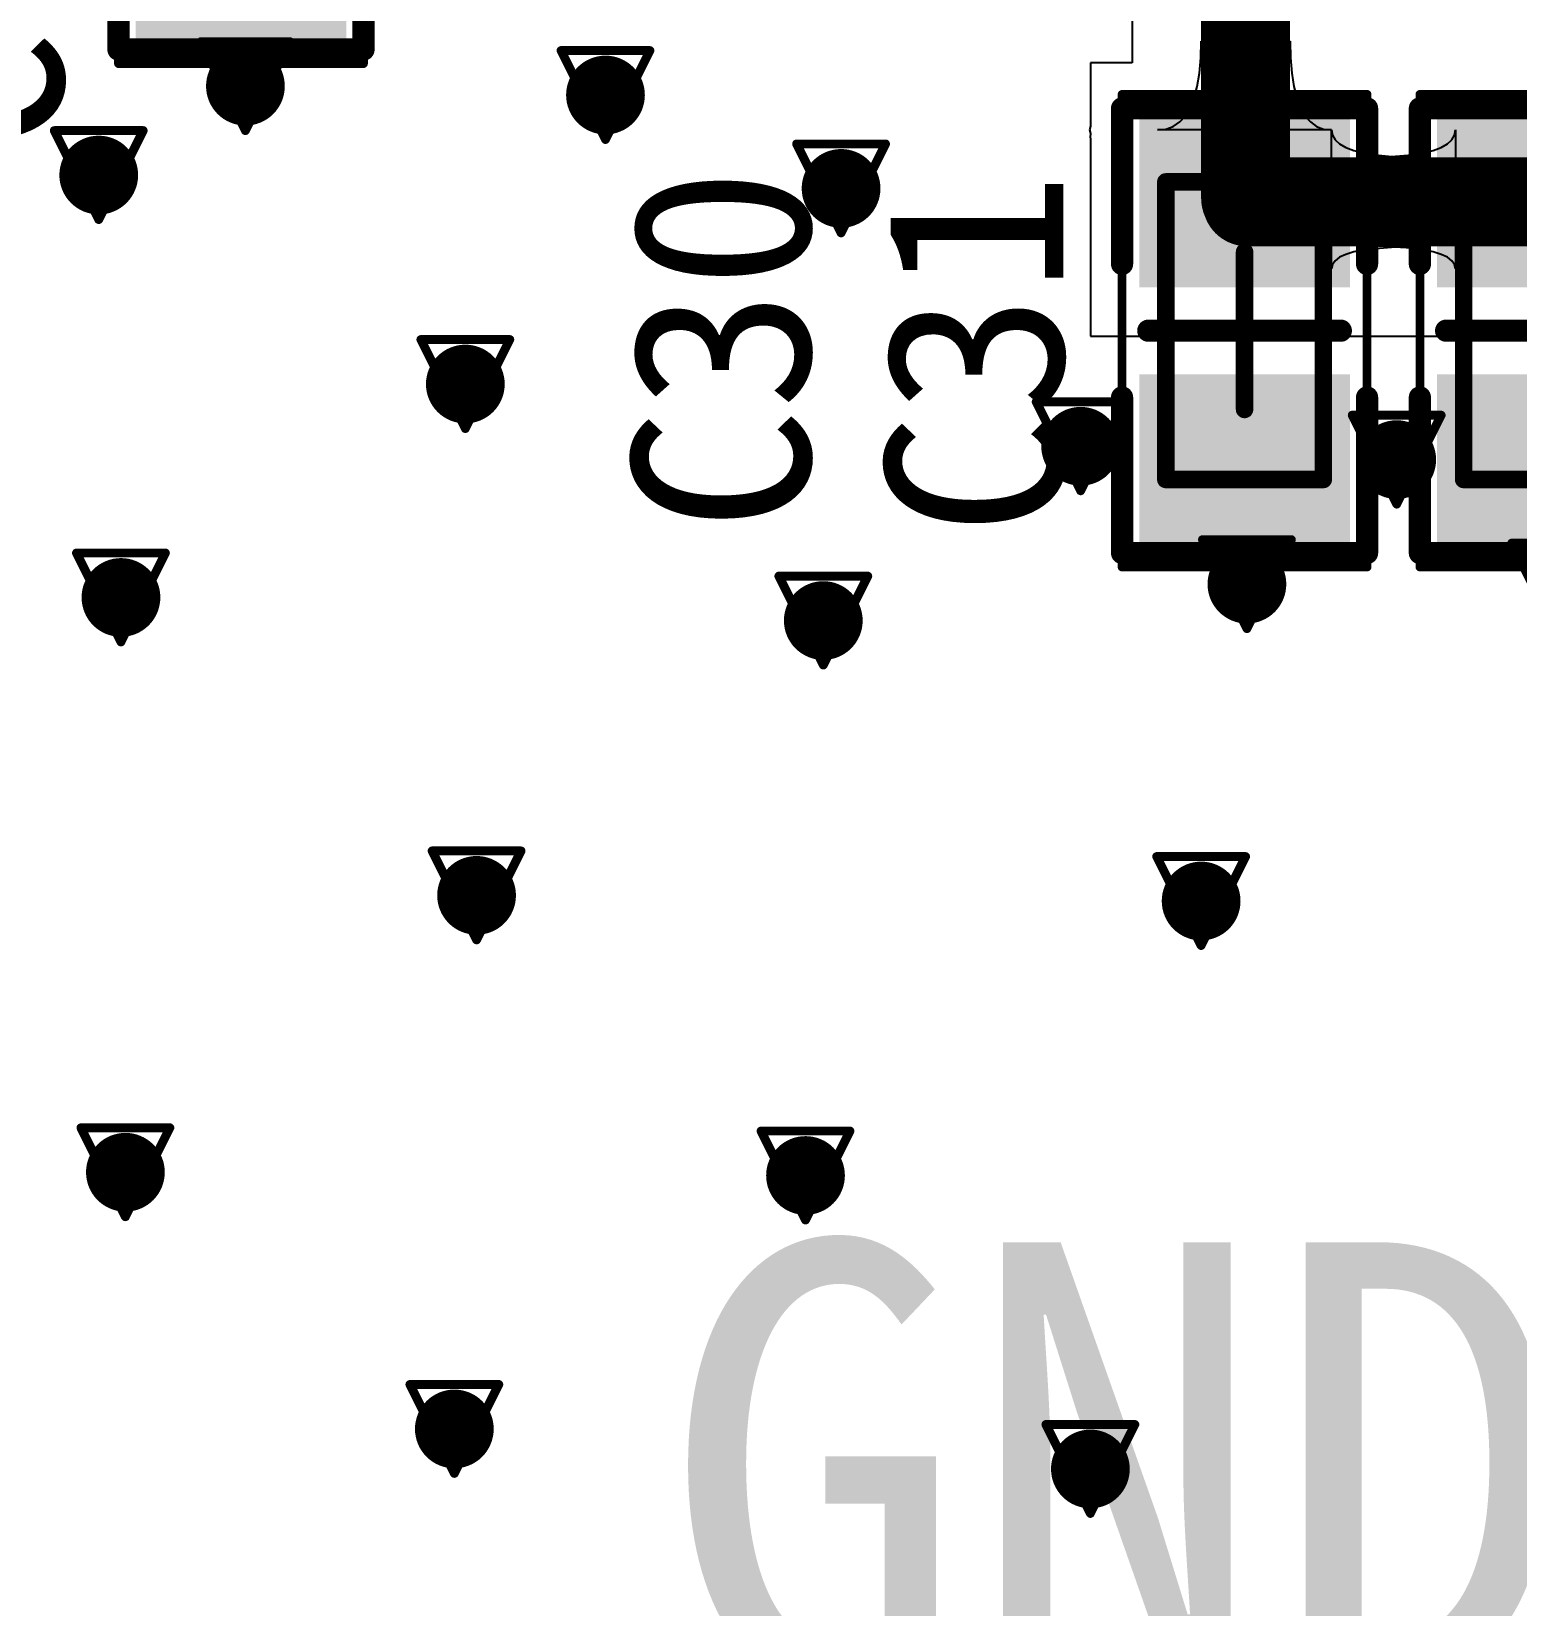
# Model space of a CAD drawing. Header units: millimetres. Extents: x 80 to 220, y 44 to 120.
# Drawn here: x 133.04 to 141.53, y 54.83 to 63.82 of the extents above; entities that cross this region are included whole.
import ezdxf

# ---------------------------------------------------------------- set-up
doc = ezdxf.new("R2010")
doc.units = ezdxf.units.MM
for name, color, linetype in [('BottomLayer', 5, 'Continuous'), ('DrillDrawing', 1, 'Continuous'), ('Mechanical13', 56, 'Continuous'), ('Mechanical15', 56, 'Continuous'), ('MultiLayer', 9, 'Continuous'), ('TopLayer', 1, 'Continuous'), ('TopOverlay', 2, 'Continuous'), ('TopPaste', 8, 'Continuous'), ('TopSolder', 216, 'Continuous'), ('ViaHoleLayer', 16, 'Continuous')]:
    doc.layers.add(name, color=color, linetype=linetype)

# ---------------------------------------------------------------- blocks, each defined once
blk = doc.blocks.new('C0603_36')
at = {"layer": 'Mechanical13', "const_width": 0.1}
for points in [[(0.85, 0.45), (-0.85, 0.45)], [(-0.85, -0.45), (-0.85, 0.45)], [(0.85, -0.45), (0.85, 0.45)], [(0.85, -0.45), (-0.85, -0.45)]]:
    blk.add_lwpolyline(points, dxfattribs=at)
at = {"layer": 'Mechanical13', "const_width": 0.05}
for points in [[(-0.875, 0.45, 1), (-0.825, 0.45, 1)], [(-0.875, 0.45, 1), (-0.825, 0.45, 1)], [(0.825, 0.45, 1), (0.875, 0.45, 1)], [(0.825, 0.45, 1), (0.875, 0.45, 1)], [(-0.875, -0.45, 1), (-0.825, -0.45, 1)], [(-0.875, -0.45, 1), (-0.825, -0.45, 1)], [(0.825, -0.45, 1), (0.875, -0.45, 1)], [(0.825, -0.45, 1), (0.875, -0.45, 1)]]:
    blk.add_lwpolyline(points, format="xyb", close=True, dxfattribs=at)
at = {"layer": 'Mechanical15'}
for points, const_width in [([(-1.35, -0.7), (-1.35, 0.7)], 0.05), ([(1.35, 0.7), (-1.35, 0.7)], 0.05), ([(1.35, -0.7), (1.35, 0.7)], 0.05), ([(0, -0.45), (0, 0.45)], 0.1), ([(0.45, 0), (-0.45, 0)], 0.1), ([(1.35, -0.7), (-1.35, -0.7)], 0.05)]:
    blk.add_lwpolyline(points, dxfattribs=dict(at, const_width=const_width))
for points, const_width in [([(-1.3625, 0.7, 1), (-1.3375, 0.7, 1)], 0.025), ([(-1.3625, 0.7, 1), (-1.3375, 0.7, 1)], 0.025), ([(1.3375, 0.7, 1), (1.3625, 0.7, 1)], 0.025), ([(1.3375, 0.7, 1), (1.3625, 0.7, 1)], 0.025), ([(-0.025, 0.45, 1), (0.025, 0.45, 1)], 0.05), ([(-0.475, 0, 1), (-0.425, 0, 1)], 0.05), ([(0.425, 0, 1), (0.475, 0, 1)], 0.05), ([(-0.025, -0.45, 1), (0.025, -0.45, 1)], 0.05), ([(-1.3625, -0.7, 1), (-1.3375, -0.7, 1)], 0.025), ([(-1.3625, -0.7, 1), (-1.3375, -0.7, 1)], 0.025), ([(1.3375, -0.7, 1), (1.3625, -0.7, 1)], 0.025), ([(1.3375, -0.7, 1), (1.3625, -0.7, 1)], 0.025)]:
    blk.add_lwpolyline(points, format="xyb", close=True, dxfattribs=dict(at, const_width=const_width))
at = {"layer": 'TopLayer'}
for points in [[(-0.35, -0.5), (-0.35, 0.5), (-1.15, -0.5), (-1.15, 0.5)], [(1.15, -0.5), (1.15, 0.5), (0.35, -0.5), (0.35, 0.5)]]:
    blk.add_solid(points, dxfattribs=at)
at = {"layer": 'TopOverlay', "const_width": 0.127}
for points in [[(-0.381, 0.7), (-1.27, 0.7)], [(-1.27, -0.7), (-1.27, 0.7)], [(1.27, 0.7), (0.381, 0.7)], [(1.27, -0.7), (1.27, 0.7)], [(0, -0.55), (0, 0.55)], [(-0.381, -0.7), (-1.27, -0.7)], [(1.27, -0.7), (0.381, -0.7)]]:
    blk.add_lwpolyline(points, dxfattribs=at)
at = {"layer": 'TopOverlay', "const_width": 0.0635}
for points in [[(-1.3017, 0.7, 1), (-1.2383, 0.7, 1)], [(-1.3017, 0.7, 1), (-1.2383, 0.7, 1)], [(-0.4128, 0.7, 1), (-0.3493, 0.7, 1)], [(0.3493, 0.7, 1), (0.4128, 0.7, 1)], [(1.2383, 0.7, 1), (1.3017, 0.7, 1)], [(1.2383, 0.7, 1), (1.3017, 0.7, 1)], [(-0.0318, 0.55, 1), (0.0318, 0.55, 1)], [(-0.0318, -0.55, 1), (0.0318, -0.55, 1)], [(-1.3017, -0.7, 1), (-1.2383, -0.7, 1)], [(-1.3017, -0.7, 1), (-1.2383, -0.7, 1)], [(-0.4128, -0.7, 1), (-0.3493, -0.7, 1)], [(0.3493, -0.7, 1), (0.4128, -0.7, 1)], [(1.2383, -0.7, 1), (1.3017, -0.7, 1)], [(1.2383, -0.7, 1), (1.3017, -0.7, 1)]]:
    blk.add_lwpolyline(points, format="xyb", close=True, dxfattribs=at)
at = {"layer": 'TopPaste'}
for points in [[(-0.35, -0.5), (-0.35, 0.5), (-1.15, -0.5), (-1.15, 0.5)], [(1.15, -0.5), (1.15, 0.5), (0.35, -0.5), (0.35, 0.5)]]:
    blk.add_solid(points, dxfattribs=at)
at = {"layer": 'TopSolder'}
for points in [[(-0.2484, -0.6016), (-0.2484, 0.6016), (-1.2516, -0.6016), (-1.2516, 0.6016)], [(1.2516, -0.6016), (1.2516, 0.6016), (0.2484, -0.6016), (0.2484, 0.6016)]]:
    blk.add_solid(points, dxfattribs=at)
blk = doc.blocks.new('C0603_37')
at = {"layer": 'Mechanical13', "const_width": 0.1}
for points in [[(0.85, 0.45), (-0.85, 0.45)], [(-0.85, -0.45), (-0.85, 0.45)], [(0.85, -0.45), (0.85, 0.45)], [(0.85, -0.45), (-0.85, -0.45)]]:
    blk.add_lwpolyline(points, dxfattribs=at)
at = {"layer": 'Mechanical13', "const_width": 0.05}
for points in [[(-0.875, 0.45, 1), (-0.825, 0.45, 1)], [(-0.875, 0.45, 1), (-0.825, 0.45, 1)], [(0.825, 0.45, 1), (0.875, 0.45, 1)], [(0.825, 0.45, 1), (0.875, 0.45, 1)], [(-0.875, -0.45, 1), (-0.825, -0.45, 1)], [(-0.875, -0.45, 1), (-0.825, -0.45, 1)], [(0.825, -0.45, 1), (0.875, -0.45, 1)], [(0.825, -0.45, 1), (0.875, -0.45, 1)]]:
    blk.add_lwpolyline(points, format="xyb", close=True, dxfattribs=at)
at = {"layer": 'Mechanical15'}
for points, const_width in [([(-1.35, -0.7), (-1.35, 0.7)], 0.05), ([(1.35, 0.7), (-1.35, 0.7)], 0.05), ([(1.35, -0.7), (1.35, 0.7)], 0.05), ([(0, -0.45), (0, 0.45)], 0.1), ([(0.45, 0), (-0.45, 0)], 0.1), ([(1.35, -0.7), (-1.35, -0.7)], 0.05)]:
    blk.add_lwpolyline(points, dxfattribs=dict(at, const_width=const_width))
for points, const_width in [([(-1.3625, 0.7, 1), (-1.3375, 0.7, 1)], 0.025), ([(-1.3625, 0.7, 1), (-1.3375, 0.7, 1)], 0.025), ([(1.3375, 0.7, 1), (1.3625, 0.7, 1)], 0.025), ([(1.3375, 0.7, 1), (1.3625, 0.7, 1)], 0.025), ([(-0.025, 0.45, 1), (0.025, 0.45, 1)], 0.05), ([(-0.475, 0, 1), (-0.425, 0, 1)], 0.05), ([(0.425, 0, 1), (0.475, 0, 1)], 0.05), ([(-0.025, -0.45, 1), (0.025, -0.45, 1)], 0.05), ([(-1.3625, -0.7, 1), (-1.3375, -0.7, 1)], 0.025), ([(-1.3625, -0.7, 1), (-1.3375, -0.7, 1)], 0.025), ([(1.3375, -0.7, 1), (1.3625, -0.7, 1)], 0.025), ([(1.3375, -0.7, 1), (1.3625, -0.7, 1)], 0.025)]:
    blk.add_lwpolyline(points, format="xyb", close=True, dxfattribs=dict(at, const_width=const_width))
at = {"layer": 'TopLayer'}
for points in [[(-0.35, -0.5), (-0.35, 0.5), (-1.15, -0.5), (-1.15, 0.5)], [(1.15, -0.5), (1.15, 0.5), (0.35, -0.5), (0.35, 0.5)]]:
    blk.add_solid(points, dxfattribs=at)
at = {"layer": 'TopOverlay', "const_width": 0.127}
for points in [[(-0.381, 0.7), (-1.27, 0.7)], [(-1.27, -0.7), (-1.27, 0.7)], [(1.27, 0.7), (0.381, 0.7)], [(1.27, -0.7), (1.27, 0.7)], [(0, -0.55), (0, 0.55)], [(-0.381, -0.7), (-1.27, -0.7)], [(1.27, -0.7), (0.381, -0.7)]]:
    blk.add_lwpolyline(points, dxfattribs=at)
at = {"layer": 'TopOverlay', "const_width": 0.0635}
for points in [[(-1.3017, 0.7, 1), (-1.2383, 0.7, 1)], [(-1.3017, 0.7, 1), (-1.2383, 0.7, 1)], [(-0.4128, 0.7, 1), (-0.3493, 0.7, 1)], [(0.3493, 0.7, 1), (0.4128, 0.7, 1)], [(1.2383, 0.7, 1), (1.3017, 0.7, 1)], [(1.2383, 0.7, 1), (1.3017, 0.7, 1)], [(-0.0318, 0.55, 1), (0.0318, 0.55, 1)], [(-0.0318, -0.55, 1), (0.0318, -0.55, 1)], [(-1.3017, -0.7, 1), (-1.2383, -0.7, 1)], [(-1.3017, -0.7, 1), (-1.2383, -0.7, 1)], [(-0.4128, -0.7, 1), (-0.3493, -0.7, 1)], [(0.3493, -0.7, 1), (0.4128, -0.7, 1)], [(1.2383, -0.7, 1), (1.3017, -0.7, 1)], [(1.2383, -0.7, 1), (1.3017, -0.7, 1)]]:
    blk.add_lwpolyline(points, format="xyb", close=True, dxfattribs=at)
at = {"layer": 'TopPaste'}
for points in [[(-0.35, -0.5), (-0.35, 0.5), (-1.15, -0.5), (-1.15, 0.5)], [(1.15, -0.5), (1.15, 0.5), (0.35, -0.5), (0.35, 0.5)]]:
    blk.add_solid(points, dxfattribs=at)
at = {"layer": 'TopSolder'}
for points in [[(-0.2484, -0.6016), (-0.2484, 0.6016), (-1.2516, -0.6016), (-1.2516, 0.6016)], [(1.2516, -0.6016), (1.2516, 0.6016), (0.2484, -0.6016), (0.2484, 0.6016)]]:
    blk.add_solid(points, dxfattribs=at)
blk = doc.blocks.new('C0603_106')
at = {"layer": 'Mechanical13', "const_width": 0.1}
for points in [[(-0.85, -0.45), (-0.85, 0.45)], [(0.85, 0.45), (-0.85, 0.45)], [(0.85, -0.45), (0.85, 0.45)], [(0.85, -0.45), (-0.85, -0.45)]]:
    blk.add_lwpolyline(points, dxfattribs=at)
at = {"layer": 'Mechanical13', "const_width": 0.05}
for points in [[(-0.875, 0.45, 1), (-0.825, 0.45, 1)], [(-0.875, 0.45, 1), (-0.825, 0.45, 1)], [(0.825, 0.45, 1), (0.875, 0.45, 1)], [(0.825, 0.45, 1), (0.875, 0.45, 1)], [(-0.875, -0.45, 1), (-0.825, -0.45, 1)], [(-0.875, -0.45, 1), (-0.825, -0.45, 1)], [(0.825, -0.45, 1), (0.875, -0.45, 1)], [(0.825, -0.45, 1), (0.875, -0.45, 1)]]:
    blk.add_lwpolyline(points, format="xyb", close=True, dxfattribs=at)
at = {"layer": 'Mechanical15'}
for points, const_width in [([(1.35, 0.7), (-1.35, 0.7)], 0.05), ([(-1.35, -0.7), (-1.35, 0.7)], 0.05), ([(1.35, -0.7), (1.35, 0.7)], 0.05), ([(0, -0.45), (0, 0.45)], 0.1), ([(0.45, 0), (-0.45, 0)], 0.1), ([(1.35, -0.7), (-1.35, -0.7)], 0.05)]:
    blk.add_lwpolyline(points, dxfattribs=dict(at, const_width=const_width))
for points, const_width in [([(-1.3625, 0.7, 1), (-1.3375, 0.7, 1)], 0.025), ([(-1.3625, 0.7, 1), (-1.3375, 0.7, 1)], 0.025), ([(1.3375, 0.7, 1), (1.3625, 0.7, 1)], 0.025), ([(1.3375, 0.7, 1), (1.3625, 0.7, 1)], 0.025), ([(-0.025, 0.45, 1), (0.025, 0.45, 1)], 0.05), ([(-0.475, 0, 1), (-0.425, 0, 1)], 0.05), ([(0.425, 0, 1), (0.475, 0, 1)], 0.05), ([(-0.025, -0.45, 1), (0.025, -0.45, 1)], 0.05), ([(-1.3625, -0.7, 1), (-1.3375, -0.7, 1)], 0.025), ([(-1.3625, -0.7, 1), (-1.3375, -0.7, 1)], 0.025), ([(1.3375, -0.7, 1), (1.3625, -0.7, 1)], 0.025), ([(1.3375, -0.7, 1), (1.3625, -0.7, 1)], 0.025)]:
    blk.add_lwpolyline(points, format="xyb", close=True, dxfattribs=dict(at, const_width=const_width))
at = {"layer": 'TopLayer'}
for points in [[(-0.35, -0.5), (-0.35, 0.5), (-1.15, -0.5), (-1.15, 0.5)], [(1.15, -0.5), (1.15, 0.5), (0.35, -0.5), (0.35, 0.5)]]:
    blk.add_solid(points, dxfattribs=at)
at = {"layer": 'TopOverlay', "const_width": 0.127}
for points in [[(-1.27, -0.7), (-1.27, 0.7)], [(-0.381, 0.7), (-1.27, 0.7)], [(1.27, 0.7), (0.381, 0.7)], [(1.27, -0.7), (1.27, 0.7)], [(0, -0.55), (0, 0.55)], [(-0.381, -0.7), (-1.27, -0.7)], [(1.27, -0.7), (0.381, -0.7)]]:
    blk.add_lwpolyline(points, dxfattribs=at)
at = {"layer": 'TopOverlay', "const_width": 0.0635}
for points in [[(-1.3017, 0.7, 1), (-1.2383, 0.7, 1)], [(-1.3017, 0.7, 1), (-1.2383, 0.7, 1)], [(-0.4128, 0.7, 1), (-0.3493, 0.7, 1)], [(0.3493, 0.7, 1), (0.4128, 0.7, 1)], [(1.2383, 0.7, 1), (1.3017, 0.7, 1)], [(1.2383, 0.7, 1), (1.3017, 0.7, 1)], [(-0.0318, 0.55, 1), (0.0318, 0.55, 1)], [(-0.0318, -0.55, 1), (0.0318, -0.55, 1)], [(-1.3017, -0.7, 1), (-1.2383, -0.7, 1)], [(-1.3017, -0.7, 1), (-1.2383, -0.7, 1)], [(-0.4128, -0.7, 1), (-0.3493, -0.7, 1)], [(0.3493, -0.7, 1), (0.4128, -0.7, 1)], [(1.2383, -0.7, 1), (1.3017, -0.7, 1)], [(1.2383, -0.7, 1), (1.3017, -0.7, 1)]]:
    blk.add_lwpolyline(points, format="xyb", close=True, dxfattribs=at)
at = {"layer": 'TopPaste'}
for points in [[(-0.35, -0.5), (-0.35, 0.5), (-1.15, -0.5), (-1.15, 0.5)], [(1.15, -0.5), (1.15, 0.5), (0.35, -0.5), (0.35, 0.5)]]:
    blk.add_solid(points, dxfattribs=at)
at = {"layer": 'TopSolder'}
for points in [[(-0.2484, -0.6016), (-0.2484, 0.6016), (-1.2516, -0.6016), (-1.2516, 0.6016)], [(1.2516, -0.6016), (1.2516, 0.6016), (0.2484, -0.6016), (0.2484, 0.6016)]]:
    blk.add_solid(points, dxfattribs=at)

msp = doc.modelspace()

# ---------------------------------------------------------------- linework, layer by layer
at = {"layer": 'BottomLayer', "const_width": 0.225}
for points in [[(134.1543, 63.5066, 1), (134.3793, 63.5066, 1)], [(136.2117, 63.4558, 1), (136.4367, 63.4558, 1)], [(133.3161, 62.9986, 1), (133.5411, 62.9986, 1)], [(137.5579, 62.9224, 1), (137.7829, 62.9224, 1)], [(135.4109, 61.8048, 1), (135.6359, 61.8048, 1)], [(138.9269, 61.4492, 1), (139.1519, 61.4492, 1)], [(140.7329, 61.373, 1), (140.9579, 61.373, 1)], [(139.8769, 60.6618, 1), (140.1019, 60.6618, 1)], [(133.4431, 60.5856, 1), (133.6681, 60.5856, 1)], [(137.4563, 60.4537, 1), (137.6813, 60.4537, 1)], [(135.4751, 58.8838, 1), (135.7001, 58.8838, 1)], [(139.6153, 58.8515, 1), (139.8403, 58.8515, 1)], [(133.4685, 57.3021, 1), (133.6935, 57.3021, 1)], [(137.3547, 57.2836, 1), (137.5797, 57.2836, 1)], [(135.3481, 55.8358, 1), (135.5731, 55.8358, 1)], [(138.9825, 55.6072, 1), (139.2075, 55.6072, 1)]]:
    msp.add_lwpolyline(points, format="xyb", close=True, dxfattribs=at)
at = {"layer": 'DrillDrawing', "const_width": 0.0508}
for points in [[(134.0128, 63.7606), (134.5208, 63.7606)], [(134.0128, 63.7606), (134.2668, 63.2526)], [(134.2668, 63.2526), (134.5208, 63.7606)], [(136.0702, 63.7098), (136.5782, 63.7098)], [(136.0702, 63.7098), (136.3242, 63.2018)], [(136.3242, 63.2018), (136.5782, 63.7098)], [(133.1746, 63.2526), (133.6826, 63.2526)], [(133.1746, 63.2526), (133.4286, 62.7446)], [(133.4286, 62.7446), (133.6826, 63.2526)], [(137.4164, 63.1764), (137.9244, 63.1764)], [(137.4164, 63.1764), (137.6704, 62.6684)], [(137.6704, 62.6684), (137.9244, 63.1764)], [(135.2694, 62.0588), (135.7774, 62.0588)], [(135.2694, 62.0588), (135.5234, 61.5508)], [(135.5234, 61.5508), (135.7774, 62.0588)], [(138.7854, 61.7032), (139.2934, 61.7032)], [(138.7854, 61.7032), (139.0394, 61.1952)], [(139.0394, 61.1952), (139.2934, 61.7032)], [(140.5914, 61.627), (141.0994, 61.627)], [(140.5914, 61.627), (140.8454, 61.119)], [(140.8454, 61.119), (141.0994, 61.627)], [(139.7354, 60.9158), (140.2434, 60.9158)], [(139.7354, 60.9158), (139.9894, 60.4078)], [(139.9894, 60.4078), (140.2434, 60.9158)], [(141.5028, 60.8962), (142.0108, 60.8962)], [(141.5028, 60.8962), (141.7568, 60.3882)], [(133.3016, 60.8396), (133.8096, 60.8396)], [(133.3016, 60.8396), (133.5556, 60.3316)], [(133.5556, 60.3316), (133.8096, 60.8396)], [(137.3148, 60.7077), (137.8228, 60.7077)], [(137.3148, 60.7077), (137.5688, 60.1997)], [(137.5688, 60.1997), (137.8228, 60.7077)], [(135.3336, 59.1378), (135.8416, 59.1378)], [(135.3336, 59.1378), (135.5876, 58.6298)], [(135.5876, 58.6298), (135.8416, 59.1378)], [(139.4738, 59.1055), (139.9818, 59.1055)], [(139.4738, 59.1055), (139.7278, 58.5975)], [(139.7278, 58.5975), (139.9818, 59.1055)], [(133.327, 57.5561), (133.835, 57.5561)], [(133.327, 57.5561), (133.581, 57.0481)], [(133.581, 57.0481), (133.835, 57.5561)], [(137.2132, 57.5376), (137.7212, 57.5376)], [(137.2132, 57.5376), (137.4672, 57.0296)], [(137.4672, 57.0296), (137.7212, 57.5376)], [(135.2066, 56.0898), (135.7146, 56.0898)], [(135.2066, 56.0898), (135.4606, 55.5818)], [(135.4606, 55.5818), (135.7146, 56.0898)], [(138.841, 55.8612), (139.349, 55.8612)], [(138.841, 55.8612), (139.095, 55.3532)], [(139.095, 55.3532), (139.349, 55.8612)]]:
    msp.add_lwpolyline(points, dxfattribs=at)
at = {"layer": 'DrillDrawing', "const_width": 0.0254}
for points in [[(134.0001, 63.7606, 1), (134.0255, 63.7606, 1)], [(134.0001, 63.7606, 1), (134.0255, 63.7606, 1)], [(134.5081, 63.7606, 1), (134.5335, 63.7606, 1)], [(134.5081, 63.7606, 1), (134.5335, 63.7606, 1)], [(136.0575, 63.7098, 1), (136.0829, 63.7098, 1)], [(136.0575, 63.7098, 1), (136.0829, 63.7098, 1)], [(136.5655, 63.7098, 1), (136.5909, 63.7098, 1)], [(136.5655, 63.7098, 1), (136.5909, 63.7098, 1)], [(133.1619, 63.2526, 1), (133.1873, 63.2526, 1)], [(133.1619, 63.2526, 1), (133.1873, 63.2526, 1)], [(133.6699, 63.2526, 1), (133.6953, 63.2526, 1)], [(133.6699, 63.2526, 1), (133.6953, 63.2526, 1)], [(134.2541, 63.2526, 1), (134.2795, 63.2526, 1)], [(134.2541, 63.2526, 1), (134.2795, 63.2526, 1)], [(136.3115, 63.2018, 1), (136.3369, 63.2018, 1)], [(136.3115, 63.2018, 1), (136.3369, 63.2018, 1)], [(137.4037, 63.1764, 1), (137.4291, 63.1764, 1)], [(137.4037, 63.1764, 1), (137.4291, 63.1764, 1)], [(137.9117, 63.1764, 1), (137.9371, 63.1764, 1)], [(137.9117, 63.1764, 1), (137.9371, 63.1764, 1)], [(133.4159, 62.7446, 1), (133.4413, 62.7446, 1)], [(133.4159, 62.7446, 1), (133.4413, 62.7446, 1)], [(137.6577, 62.6684, 1), (137.6831, 62.6684, 1)], [(137.6577, 62.6684, 1), (137.6831, 62.6684, 1)], [(135.2567, 62.0588, 1), (135.2821, 62.0588, 1)], [(135.2567, 62.0588, 1), (135.2821, 62.0588, 1)], [(135.7647, 62.0588, 1), (135.7901, 62.0588, 1)], [(135.7647, 62.0588, 1), (135.7901, 62.0588, 1)], [(138.7727, 61.7032, 1), (138.7981, 61.7032, 1)], [(138.7727, 61.7032, 1), (138.7981, 61.7032, 1)], [(139.2807, 61.7032, 1), (139.3061, 61.7032, 1)], [(139.2807, 61.7032, 1), (139.3061, 61.7032, 1)], [(140.5787, 61.627, 1), (140.6041, 61.627, 1)], [(140.5787, 61.627, 1), (140.6041, 61.627, 1)], [(141.0867, 61.627, 1), (141.1121, 61.627, 1)], [(141.0867, 61.627, 1), (141.1121, 61.627, 1)], [(135.5107, 61.5508, 1), (135.5361, 61.5508, 1)], [(135.5107, 61.5508, 1), (135.5361, 61.5508, 1)], [(139.0267, 61.1952, 1), (139.0521, 61.1952, 1)], [(139.0267, 61.1952, 1), (139.0521, 61.1952, 1)], [(140.8327, 61.119, 1), (140.8581, 61.119, 1)], [(140.8327, 61.119, 1), (140.8581, 61.119, 1)], [(139.7227, 60.9158, 1), (139.7481, 60.9158, 1)], [(139.7227, 60.9158, 1), (139.7481, 60.9158, 1)], [(140.2307, 60.9158, 1), (140.2561, 60.9158, 1)], [(140.2307, 60.9158, 1), (140.2561, 60.9158, 1)], [(141.4901, 60.8962, 1), (141.5155, 60.8962, 1)], [(141.4901, 60.8962, 1), (141.5155, 60.8962, 1)], [(133.2889, 60.8396, 1), (133.3143, 60.8396, 1)], [(133.2889, 60.8396, 1), (133.3143, 60.8396, 1)], [(133.7969, 60.8396, 1), (133.8223, 60.8396, 1)], [(133.7969, 60.8396, 1), (133.8223, 60.8396, 1)], [(137.3021, 60.7077, 1), (137.3275, 60.7077, 1)], [(137.3021, 60.7077, 1), (137.3275, 60.7077, 1)], [(137.8101, 60.7077, 1), (137.8355, 60.7077, 1)], [(137.8101, 60.7077, 1), (137.8355, 60.7077, 1)], [(139.9767, 60.4078, 1), (140.0021, 60.4078, 1)], [(139.9767, 60.4078, 1), (140.0021, 60.4078, 1)], [(133.5429, 60.3316, 1), (133.5683, 60.3316, 1)], [(133.5429, 60.3316, 1), (133.5683, 60.3316, 1)], [(137.5561, 60.1997, 1), (137.5815, 60.1997, 1)], [(137.5561, 60.1997, 1), (137.5815, 60.1997, 1)], [(135.3209, 59.1378, 1), (135.3463, 59.1378, 1)], [(135.3209, 59.1378, 1), (135.3463, 59.1378, 1)], [(135.8289, 59.1378, 1), (135.8543, 59.1378, 1)], [(135.8289, 59.1378, 1), (135.8543, 59.1378, 1)], [(139.4611, 59.1055, 1), (139.4865, 59.1055, 1)], [(139.4611, 59.1055, 1), (139.4865, 59.1055, 1)], [(139.9691, 59.1055, 1), (139.9945, 59.1055, 1)], [(139.9691, 59.1055, 1), (139.9945, 59.1055, 1)], [(135.5749, 58.6298, 1), (135.6003, 58.6298, 1)], [(135.5749, 58.6298, 1), (135.6003, 58.6298, 1)], [(139.7151, 58.5975, 1), (139.7405, 58.5975, 1)], [(139.7151, 58.5975, 1), (139.7405, 58.5975, 1)], [(133.3143, 57.5561, 1), (133.3397, 57.5561, 1)], [(133.3143, 57.5561, 1), (133.3397, 57.5561, 1)], [(133.8223, 57.5561, 1), (133.8477, 57.5561, 1)], [(133.8223, 57.5561, 1), (133.8477, 57.5561, 1)], [(137.2005, 57.5376, 1), (137.2259, 57.5376, 1)], [(137.2005, 57.5376, 1), (137.2259, 57.5376, 1)], [(137.7085, 57.5376, 1), (137.7339, 57.5376, 1)], [(137.7085, 57.5376, 1), (137.7339, 57.5376, 1)], [(133.5683, 57.0481, 1), (133.5937, 57.0481, 1)], [(133.5683, 57.0481, 1), (133.5937, 57.0481, 1)], [(137.4545, 57.0296, 1), (137.4799, 57.0296, 1)], [(137.4545, 57.0296, 1), (137.4799, 57.0296, 1)], [(135.1939, 56.0898, 1), (135.2193, 56.0898, 1)], [(135.1939, 56.0898, 1), (135.2193, 56.0898, 1)], [(135.7019, 56.0898, 1), (135.7273, 56.0898, 1)], [(135.7019, 56.0898, 1), (135.7273, 56.0898, 1)], [(138.8283, 55.8612, 1), (138.8537, 55.8612, 1)], [(138.8283, 55.8612, 1), (138.8537, 55.8612, 1)], [(139.3363, 55.8612, 1), (139.3617, 55.8612, 1)], [(139.3363, 55.8612, 1), (139.3617, 55.8612, 1)], [(135.4479, 55.5818, 1), (135.4733, 55.5818, 1)], [(135.4479, 55.5818, 1), (135.4733, 55.5818, 1)], [(139.0823, 55.3532, 1), (139.1077, 55.3532, 1)], [(139.0823, 55.3532, 1), (139.1077, 55.3532, 1)]]:
    msp.add_lwpolyline(points, format="xyb", close=True, dxfattribs=at)
at = {"layer": 'MultiLayer', "const_width": 0.225}
for points in [[(134.1543, 63.5066, 1), (134.3793, 63.5066, 1)], [(136.2117, 63.4558, 1), (136.4367, 63.4558, 1)], [(133.3161, 62.9986, 1), (133.5411, 62.9986, 1)], [(137.5579, 62.9224, 1), (137.7829, 62.9224, 1)], [(135.4109, 61.8048, 1), (135.6359, 61.8048, 1)], [(138.9269, 61.4492, 1), (139.1519, 61.4492, 1)], [(140.7329, 61.373, 1), (140.9579, 61.373, 1)], [(139.8769, 60.6618, 1), (140.1019, 60.6618, 1)], [(133.4431, 60.5856, 1), (133.6681, 60.5856, 1)], [(137.4563, 60.4537, 1), (137.6813, 60.4537, 1)], [(135.4751, 58.8838, 1), (135.7001, 58.8838, 1)], [(139.6153, 58.8515, 1), (139.8403, 58.8515, 1)], [(133.4685, 57.3021, 1), (133.6935, 57.3021, 1)], [(137.3547, 57.2836, 1), (137.5797, 57.2836, 1)], [(135.3481, 55.8358, 1), (135.5731, 55.8358, 1)], [(138.9825, 55.6072, 1), (139.2075, 55.6072, 1)]]:
    msp.add_lwpolyline(points, format="xyb", close=True, dxfattribs=at)
at = {"layer": 'TopLayer'}
for p, q in [((139.3343, 63.9869), (139.3343, 63.656)), ((139.7253, 63.668), (139.7278, 63.7645)), ((139.7278, 63.7645), (140.2358, 63.7645)), ((140.2358, 63.7645), (140.2382, 63.668)), ((139.7178, 63.5817), (139.7253, 63.668)), ((140.2382, 63.668), (140.2453, 63.5817)), ((139.333, 63.6406), (139.095, 63.6406)), ((139.095, 63.6406), (139.095, 63.2788)), ((139.3343, 63.656), (139.333, 63.6406)), ((139.7054, 63.5055), (139.7178, 63.5817)), ((140.2453, 63.5817), (140.2571, 63.5055)), ((139.688, 63.4394), (139.7054, 63.5055)), ((140.2571, 63.5055), (140.2737, 63.4394)), ((139.6656, 63.3835), (139.688, 63.4394)), ((140.2737, 63.4394), (140.2951, 63.3835)), ((139.5686, 63.2769), (139.6059, 63.3023)), ((139.6059, 63.3023), (139.6383, 63.3378)), ((139.6383, 63.3378), (139.6656, 63.3835)), ((140.2951, 63.3835), (140.3212, 63.3378)), ((140.3212, 63.3378), (140.352, 63.3023)), ((140.352, 63.3023), (140.3876, 63.2769)), ((139.095, 63.2788), (139.0906, 63.2565)), ((139.0906, 63.2565), (139.0947, 63.2359)), ((139.0947, 63.2359), (139.0928, 63.215)), ((139.0928, 63.215), (139.095, 63.208)), ((139.4791, 63.2565), (139.5263, 63.2616)), ((140.473, 63.2565), (139.4791, 63.2565)), ((139.5263, 63.2616), (139.5686, 63.2769)), ((140.3876, 63.2769), (140.4279, 63.2616)), ((140.4279, 63.2616), (140.473, 63.2565)), ((140.473, 62.4626), (140.473, 63.2565)), ((140.473, 63.2565), (140.4781, 63.2268)), ((140.4781, 63.2268), (140.4933, 63.2003)), ((141.1606, 63.2003), (141.1758, 63.2268)), ((141.1758, 63.2268), (141.1809, 63.2565)), ((141.1809, 63.2565), (141.1809, 62.4626)), ((139.095, 63.208), (139.095, 62.0786)), ((140.4933, 63.2003), (140.5187, 63.1768)), ((140.5187, 63.1768), (140.5543, 63.1565)), ((140.5543, 63.1565), (140.6, 63.1393)), ((140.6, 63.1393), (140.6559, 63.1252)), ((140.6559, 63.1252), (140.7219, 63.1143)), ((140.932, 63.1143), (140.998, 63.1252)), ((140.998, 63.1252), (141.0539, 63.1393)), ((141.0539, 63.1393), (141.0996, 63.1565)), ((141.0996, 63.1565), (141.1352, 63.1768)), ((141.1352, 63.1768), (141.1606, 63.2003)), ((140.6729, 63.1002), (140.7694, 63.1018)), ((140.6729, 62.5922), (140.6729, 63.1002)), ((140.7219, 63.1143), (140.7981, 63.1064)), ((140.7694, 63.1018), (140.932, 63.1143)), ((140.7981, 63.1064), (140.981, 63.1002)), ((140.981, 63.1002), (140.981, 62.5922)), ((140.8845, 62.5909), (140.6559, 62.5715)), ((140.7694, 62.5909), (140.6729, 62.5922)), ((140.932, 62.5805), (140.7694, 62.5909)), ((140.981, 62.5922), (140.8845, 62.5909)), ((140.4933, 62.5093), (140.4781, 62.4873)), ((140.5187, 62.5287), (140.4933, 62.5093)), ((140.5543, 62.5456), (140.5187, 62.5287)), ((140.6, 62.5598), (140.5543, 62.5456)), ((140.6559, 62.5715), (140.6, 62.5598)), ((140.998, 62.5715), (140.932, 62.5805)), ((141.0539, 62.5598), (140.998, 62.5715)), ((141.0996, 62.5456), (141.0539, 62.5598)), ((141.1352, 62.5287), (141.0996, 62.5456)), ((141.1606, 62.5093), (141.1352, 62.5287)), ((141.1758, 62.4873), (141.1606, 62.5093)), ((140.4781, 62.4873), (140.473, 62.4626)), ((141.1809, 62.4626), (141.1758, 62.4873)), ((139.095, 62.0786), (140.4508, 62.0786)), ((140.4508, 62.0786), (140.473, 62.0742)), ((140.473, 62.0742), (140.4952, 62.0786)), ((140.4952, 62.0786), (141.1587, 62.0786)), ((141.1587, 62.0786), (141.1809, 62.0742)), ((141.1809, 62.0742), (141.2031, 62.0786)), ((141.2031, 62.0786), (142.1526, 62.0786))]:
    msp.add_line(p, q, dxfattribs=at)
at = {"layer": 'TopLayer', "const_width": 0.508}
for points in [[(139.9818, 62.8653), (139.9818, 65.0836)], [(139.9894, 62.8462), (142.9028, 62.8462)]]:
    msp.add_lwpolyline(points, dxfattribs=at)
at = {"layer": 'TopLayer'}
for points, const_width in [([(134.1543, 63.5066, 1), (134.3793, 63.5066, 1)], 0.225), ([(136.2117, 63.4558, 1), (136.4367, 63.4558, 1)], 0.225), ([(133.3161, 62.9986, 1), (133.5411, 62.9986, 1)], 0.225), ([(137.5579, 62.9224, 1), (137.7829, 62.9224, 1)], 0.225), ([(139.8548, 62.8653, 1), (140.1088, 62.8653, 1)], 0.254), ([(139.8624, 62.8462, 1), (140.1164, 62.8462, 1)], 0.254), ([(135.4109, 61.8048, 1), (135.6359, 61.8048, 1)], 0.225), ([(138.9269, 61.4492, 1), (139.1519, 61.4492, 1)], 0.225), ([(140.7329, 61.373, 1), (140.9579, 61.373, 1)], 0.225), ([(139.8769, 60.6618, 1), (140.1019, 60.6618, 1)], 0.225), ([(133.4431, 60.5856, 1), (133.6681, 60.5856, 1)], 0.225), ([(137.4563, 60.4537, 1), (137.6813, 60.4537, 1)], 0.225), ([(135.4751, 58.8838, 1), (135.7001, 58.8838, 1)], 0.225), ([(139.6153, 58.8515, 1), (139.8403, 58.8515, 1)], 0.225), ([(133.4685, 57.3021, 1), (133.6935, 57.3021, 1)], 0.225), ([(137.3547, 57.2836, 1), (137.5797, 57.2836, 1)], 0.225), ([(135.3481, 55.8358, 1), (135.5731, 55.8358, 1)], 0.225), ([(138.9825, 55.6072, 1), (139.2075, 55.6072, 1)], 0.225)]:
    msp.add_lwpolyline(points, format="xyb", close=True, dxfattribs=dict(at, const_width=const_width))
at = {"layer": 'ViaHoleLayer', "const_width": 0.1}
for points in [[(134.2168, 63.5066, 1), (134.3168, 63.5066, 1)], [(136.2742, 63.4558, 1), (136.3742, 63.4558, 1)], [(133.3786, 62.9986, 1), (133.4786, 62.9986, 1)], [(137.6204, 62.9224, 1), (137.7204, 62.9224, 1)], [(135.4734, 61.8048, 1), (135.5734, 61.8048, 1)], [(138.9894, 61.4492, 1), (139.0894, 61.4492, 1)], [(140.7954, 61.373, 1), (140.8954, 61.373, 1)], [(139.9394, 60.6618, 1), (140.0394, 60.6618, 1)], [(133.5056, 60.5856, 1), (133.6056, 60.5856, 1)], [(137.5188, 60.4537, 1), (137.6188, 60.4537, 1)], [(135.5376, 58.8838, 1), (135.6376, 58.8838, 1)], [(139.6778, 58.8515, 1), (139.7778, 58.8515, 1)], [(133.531, 57.3021, 1), (133.631, 57.3021, 1)], [(137.4172, 57.2836, 1), (137.5172, 57.2836, 1)], [(135.4106, 55.8358, 1), (135.5106, 55.8358, 1)], [(139.045, 55.6072, 1), (139.145, 55.6072, 1)]]:
    msp.add_lwpolyline(points, format="xyb", close=True, dxfattribs=at)

# ---------------------------------------------------------------- block references
at = {"rotation": 270}
for name, p in [('C0603_106', (134.2414, 64.9855)), ('C0603_37', (139.976, 62.1096)), ('C0603_36', (141.6778, 62.1096))]:
    msp.add_blockref(name, p, dxfattribs=at)

# ---------------------------------------------------------------- texts
at = {"layer": 'TopOverlay'}
for s, height, rotation, p in [('C27', 1.016, 90, (133.2254, 63.1256)), ('C30', 1.016, 90, (137.4926, 60.9666)), ('C31', 1.016, 90, (138.9404, 60.9412)), ('GND', 2.54, 360, (136.6544, 54.3626))]:
    msp.add_text(s, height=height, rotation=rotation, dxfattribs=at).set_placement(p)

doc.saveas('drawing.dxf')
